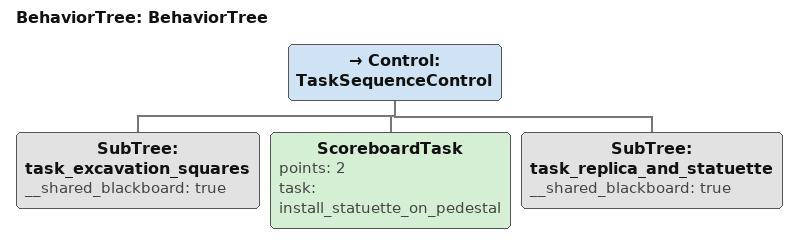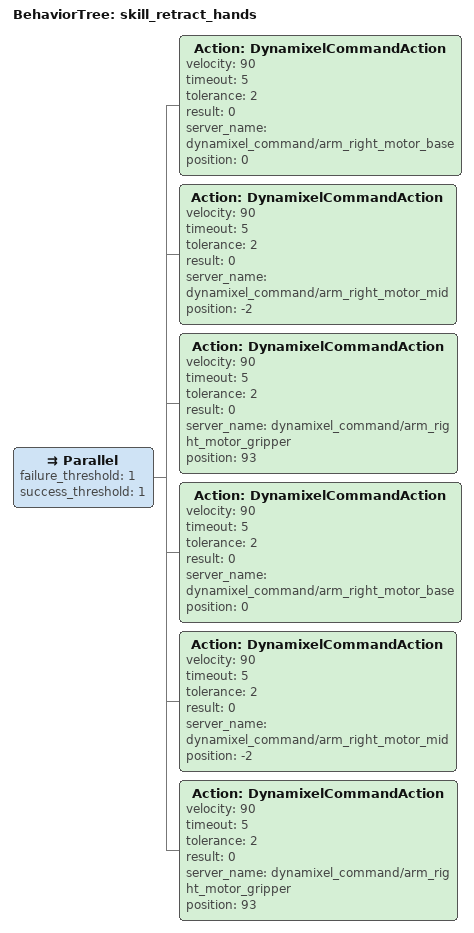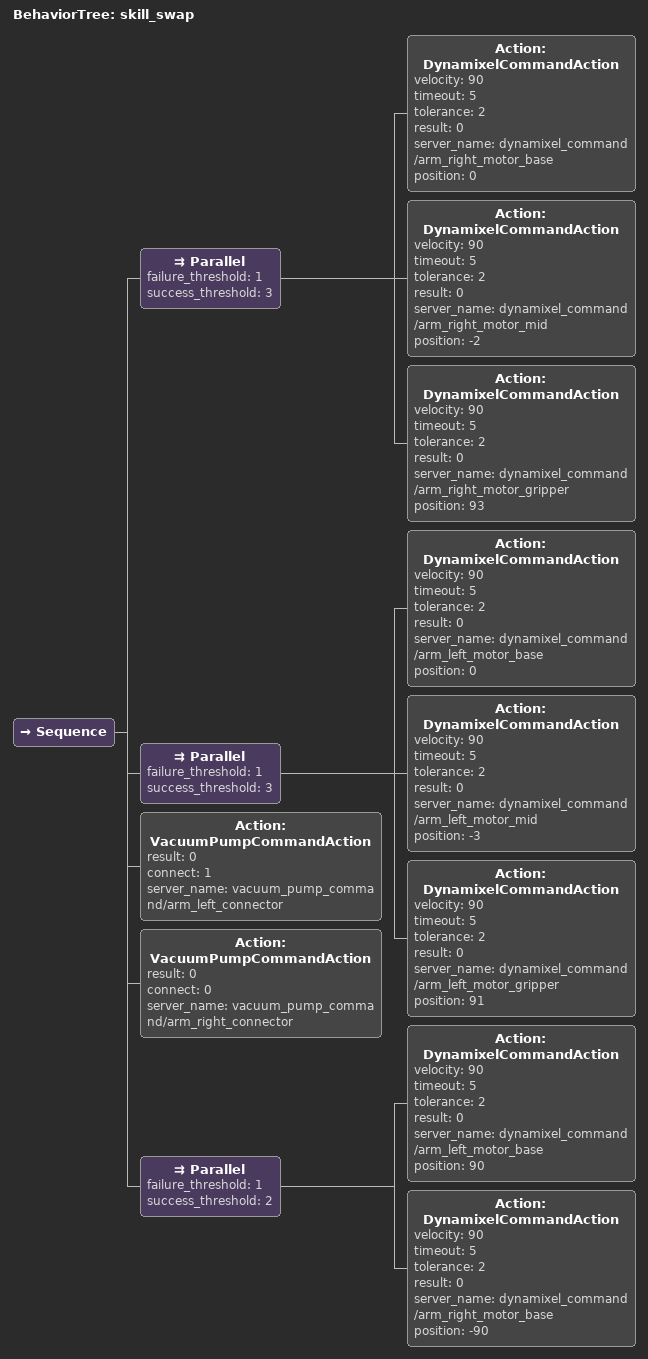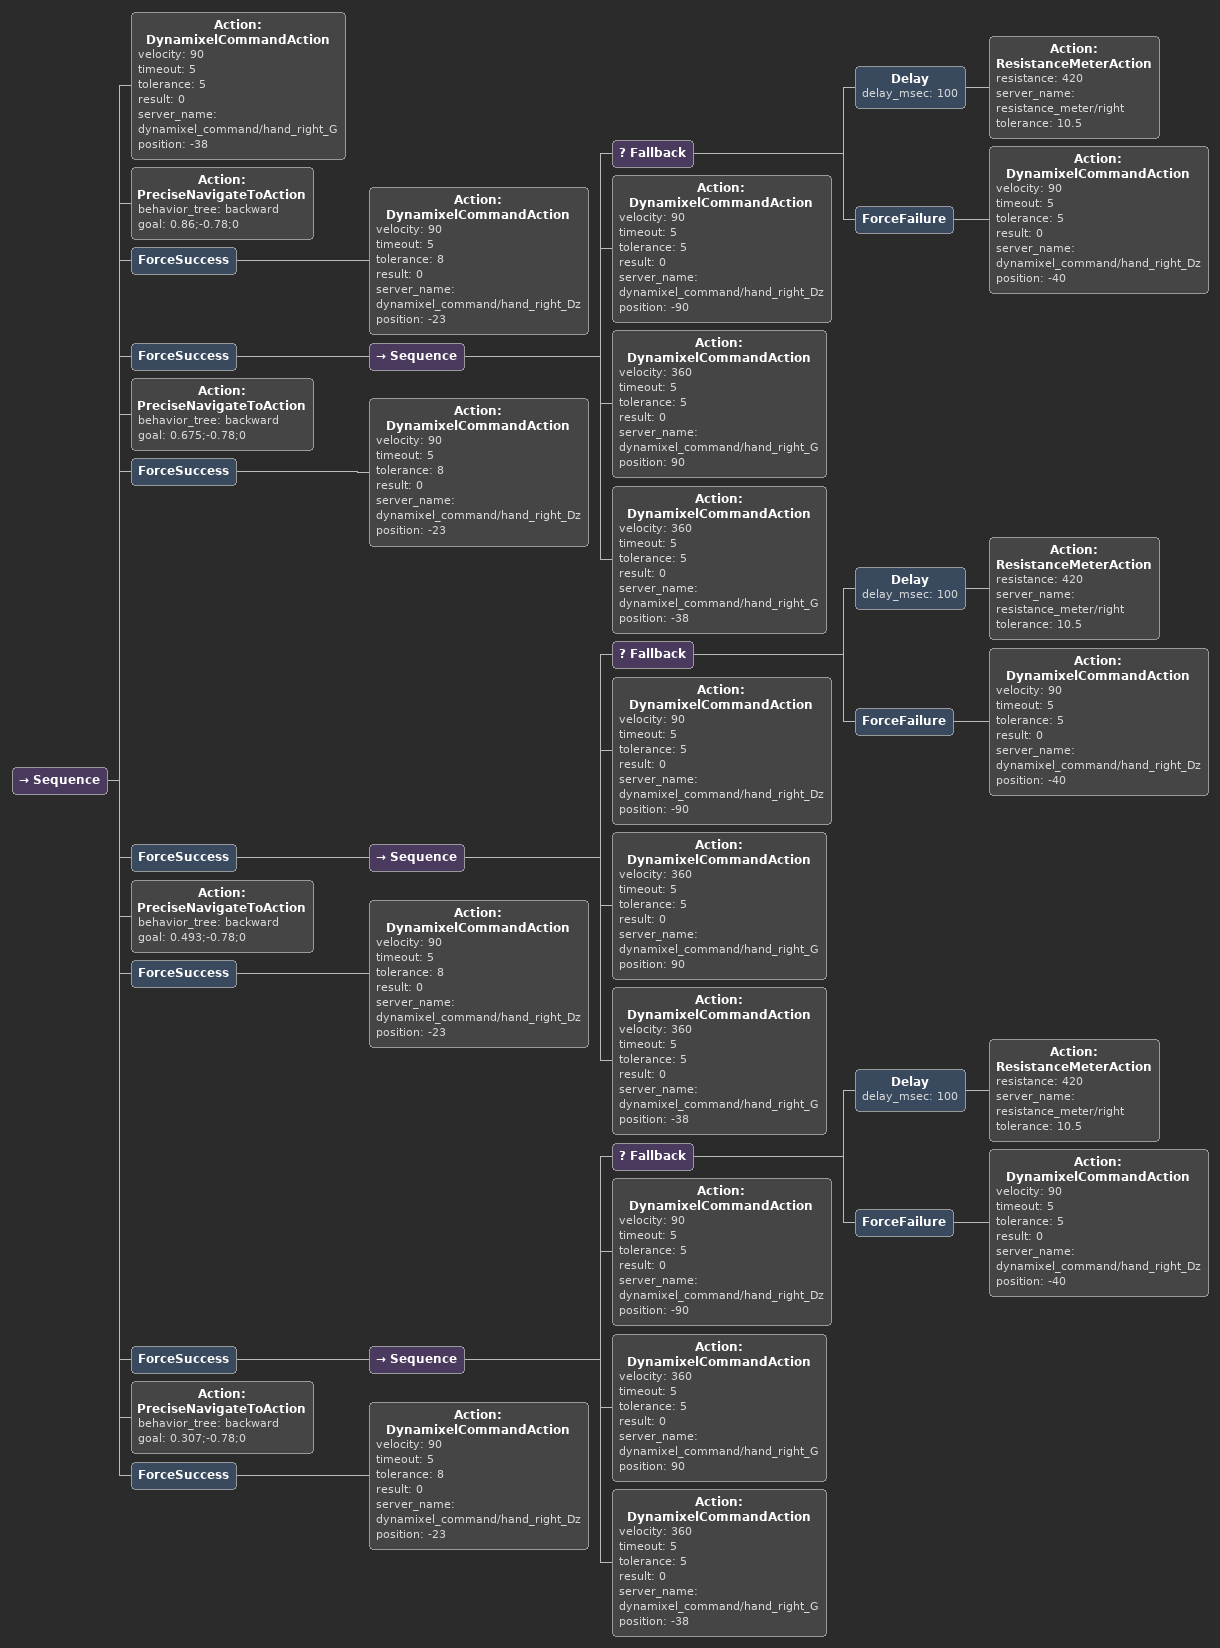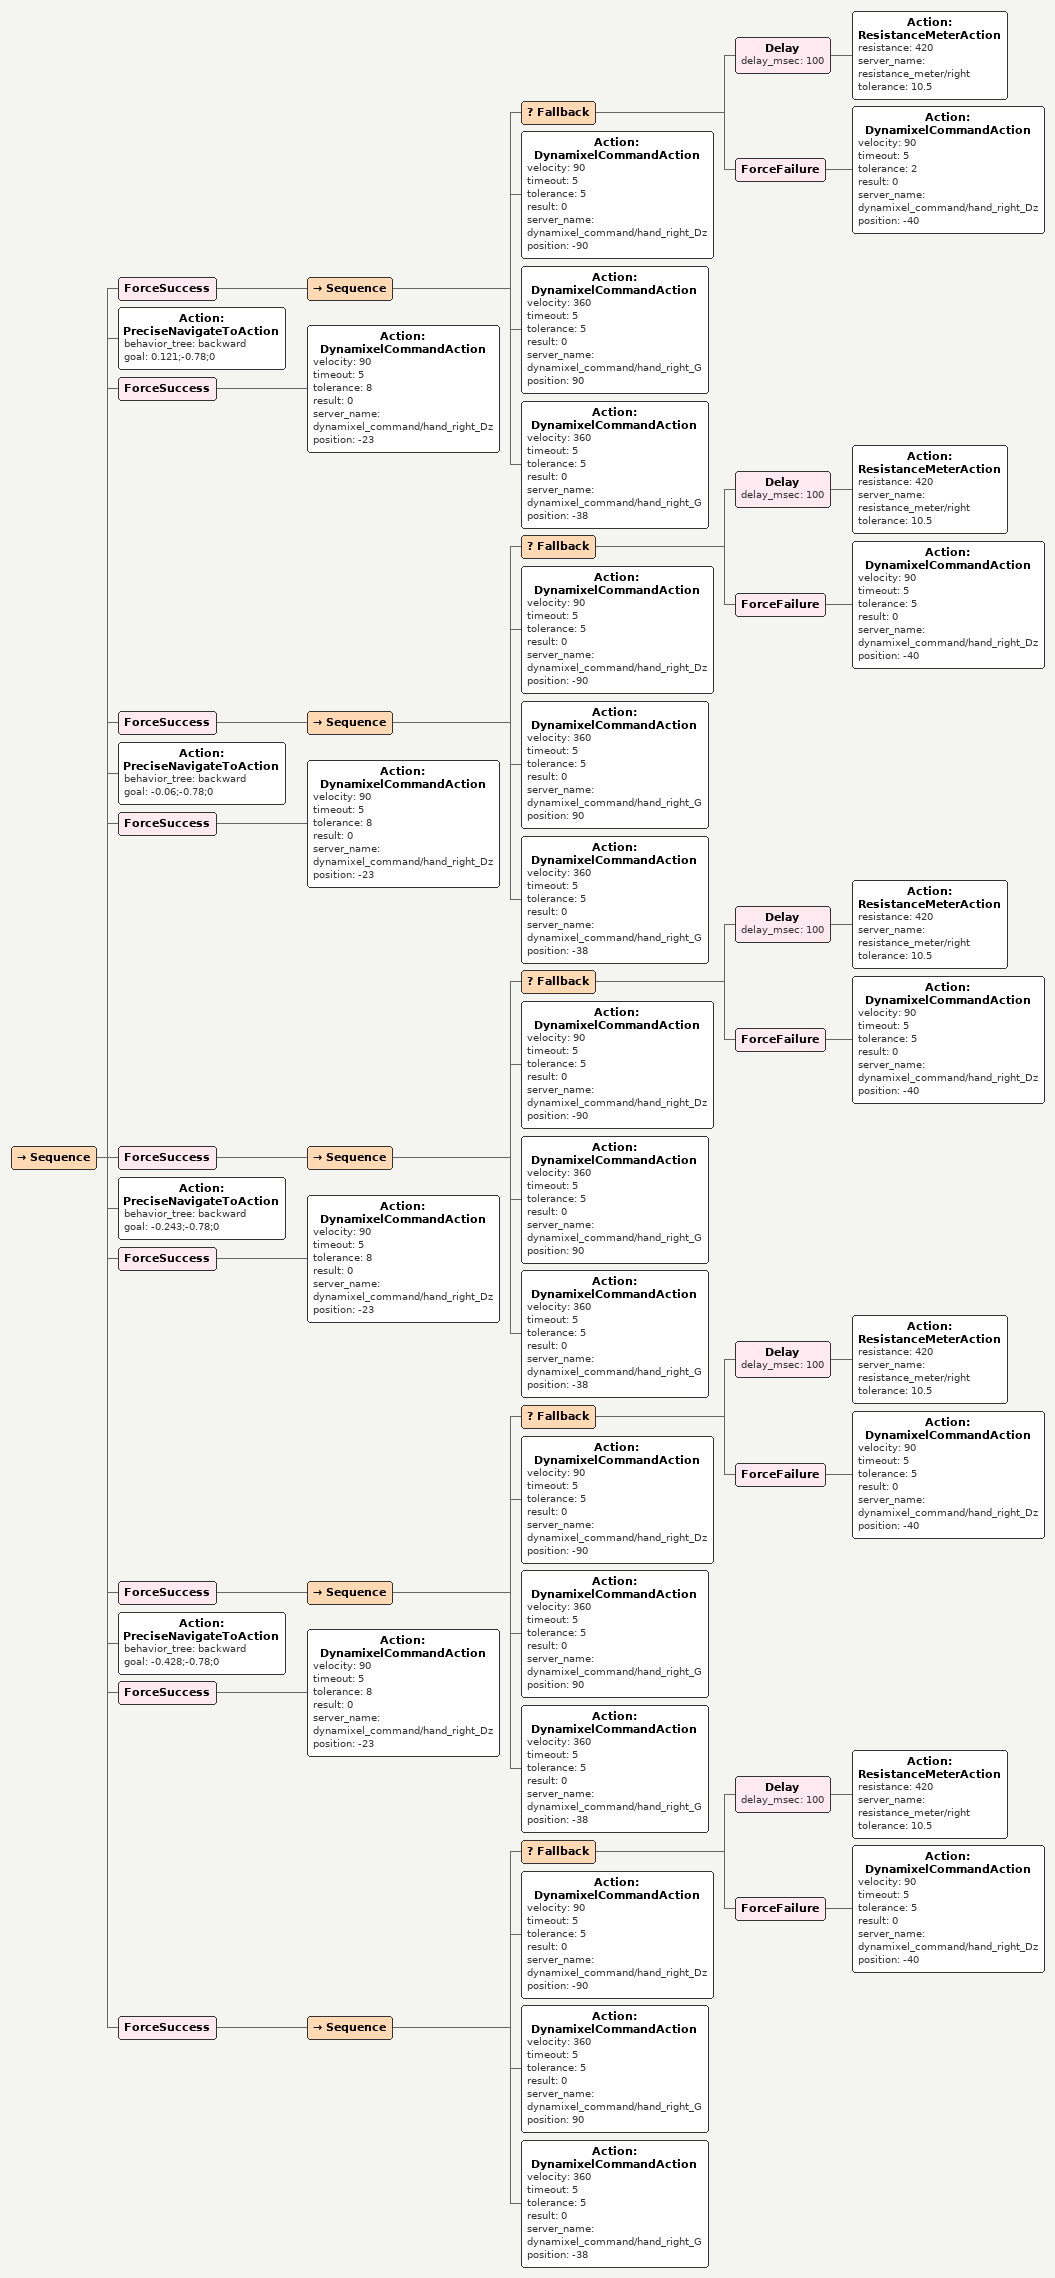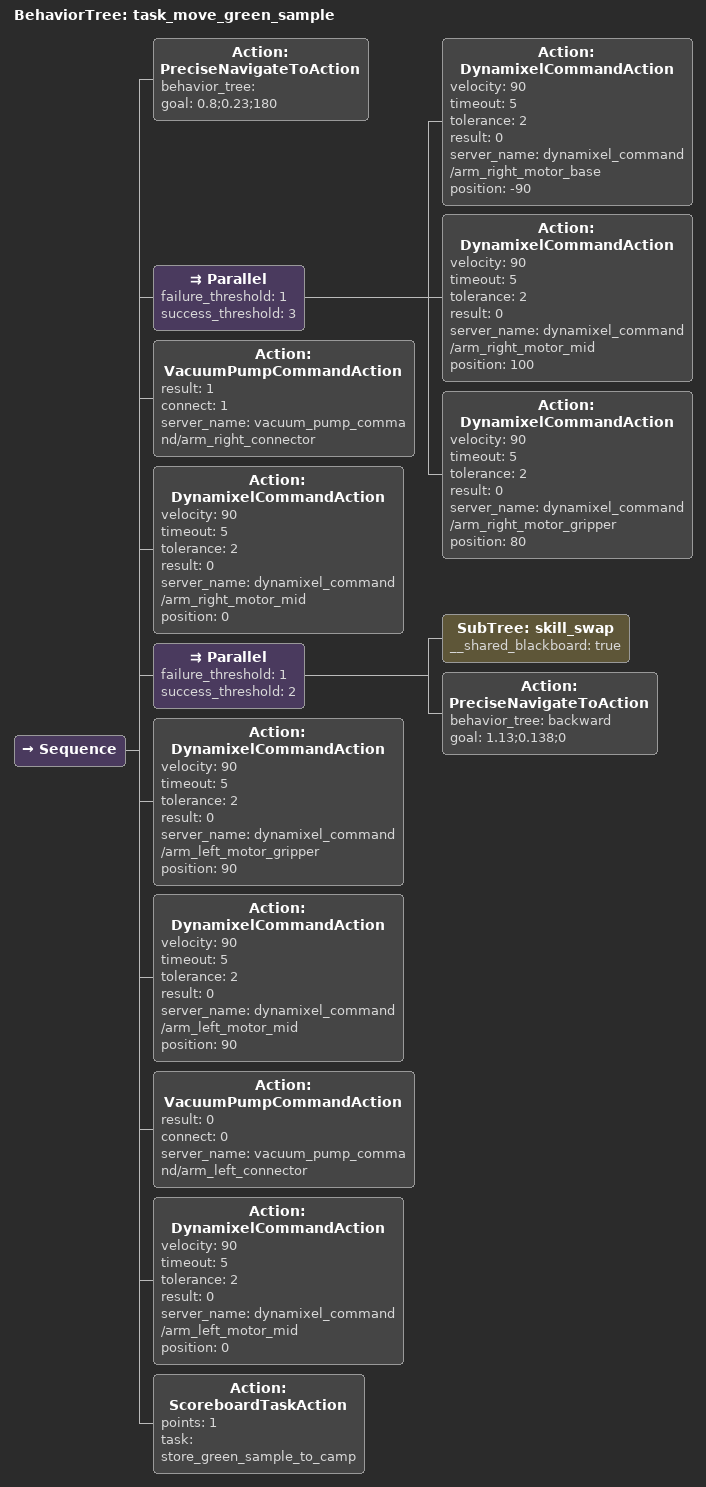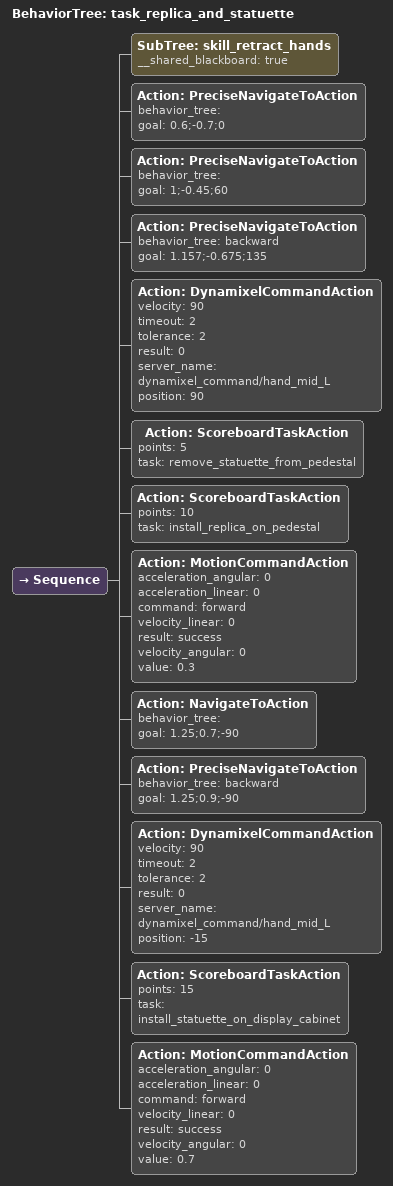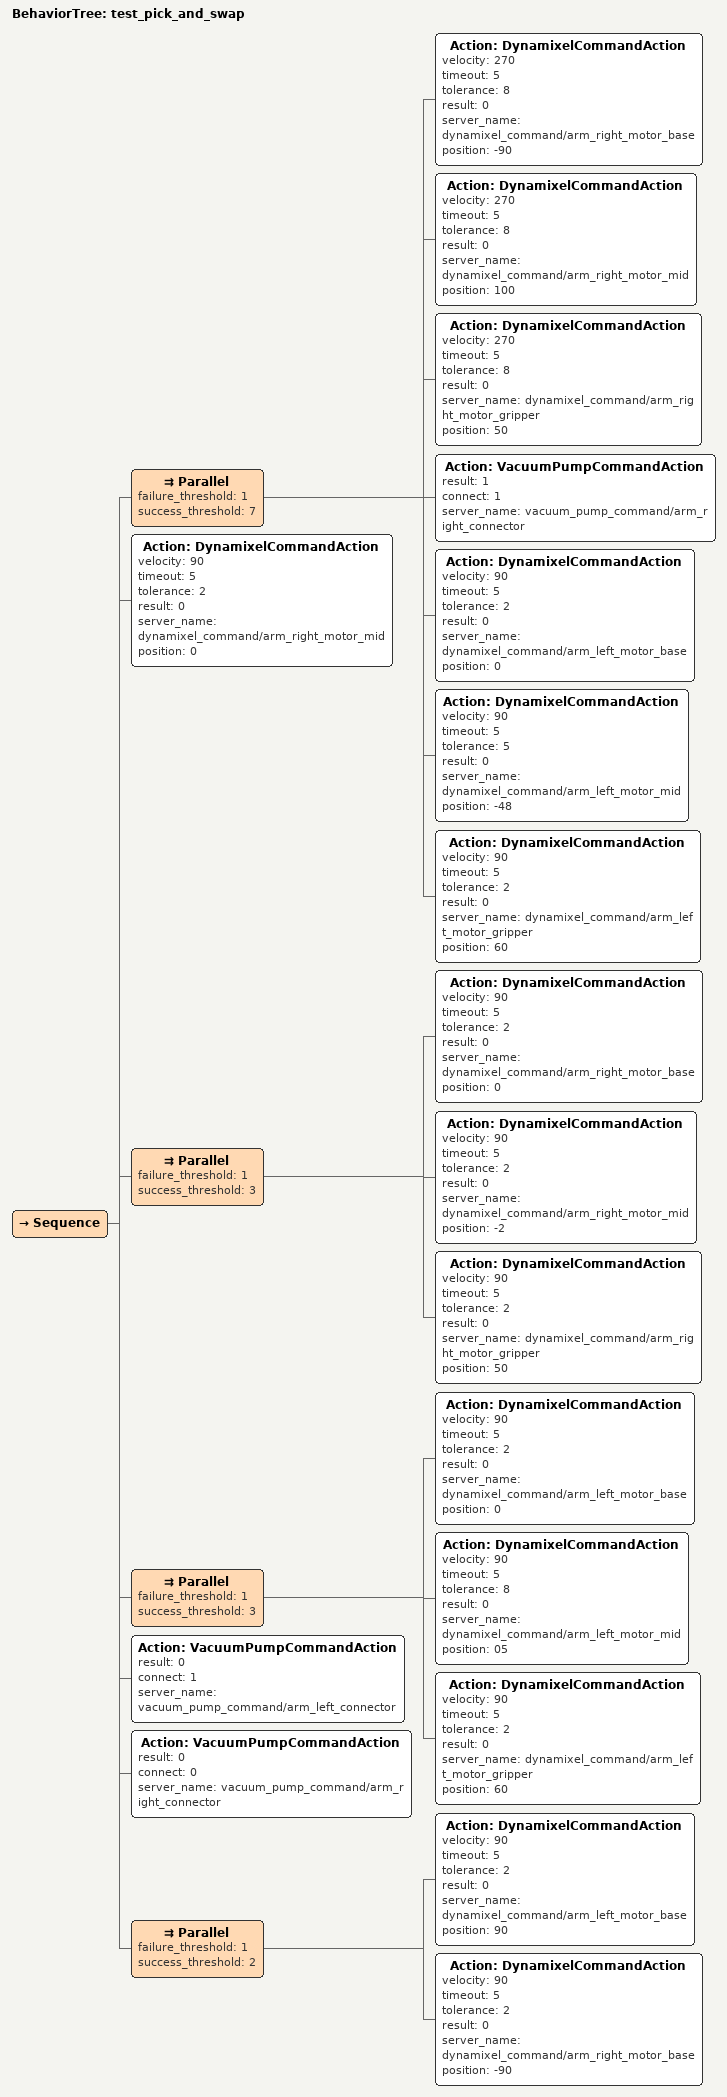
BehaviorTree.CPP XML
<BehaviorTree ID="BehaviorTree">
    <Control ID="TaskSequenceControl">
        <SubTree ID="task_excavation_squares" __shared_blackboard="true"/>
        <ScoreboardTask points="2" task="install_statuette_on_pedestal"/>
        <SubTree ID="task_replica_and_statuette" __shared_blackboard="true"/>
    </Control>
</BehaviorTree>

<BehaviorTree ID="skill_retract_hands">
    <Parallel failure_threshold="1" success_threshold="1">
        <Action velocity="90" ID="DynamixelCommandAction" timeout="5" tolerance="2" result="0" server_name="dynamixel_command/arm_right_motor_base" position="0"/>
        <Action velocity="90" ID="DynamixelCommandAction" timeout="5" tolerance="2" result="0" server_name="dynamixel_command/arm_right_motor_mid" position="-2"/>
        <Action velocity="90" ID="DynamixelCommandAction" timeout="5" tolerance="2" result="0" server_name="dynamixel_command/arm_right_motor_gripper" position="93"/>
        <Action velocity="90" ID="DynamixelCommandAction" timeout="5" tolerance="2" result="0" server_name="dynamixel_command/arm_right_motor_base" position="0"/>
        <Action velocity="90" ID="DynamixelCommandAction" timeout="5" tolerance="2" result="0" server_name="dynamixel_command/arm_right_motor_mid" position="-2"/>
        <Action velocity="90" ID="DynamixelCommandAction" timeout="5" tolerance="2" result="0" server_name="dynamixel_command/arm_right_motor_gripper" position="93"/>
    </Parallel>
</BehaviorTree>

<BehaviorTree ID="skill_swap">
    <Sequence>
        <Parallel failure_threshold="1" success_threshold="3">
            <Action velocity="90" ID="DynamixelCommandAction" timeout="5" tolerance="2" result="0" server_name="dynamixel_command/arm_right_motor_base" position="0"/>
            <Action velocity="90" ID="DynamixelCommandAction" timeout="5" tolerance="2" result="0" server_name="dynamixel_command/arm_right_motor_mid" position="-2"/>
            <Action velocity="90" ID="DynamixelCommandAction" timeout="5" tolerance="2" result="0" server_name="dynamixel_command/arm_right_motor_gripper" position="93"/>
        </Parallel>
       <Parallel failure_threshold="1" success_threshold="3">
            <Action velocity="90" ID="DynamixelCommandAction" timeout="5" tolerance="2" result="0" server_name="dynamixel_command/arm_left_motor_base" position="0"/>
            <Action velocity="90" ID="DynamixelCommandAction" timeout="5" tolerance="2" result="0" server_name="dynamixel_command/arm_left_motor_mid" position="-3"/>
            <Action velocity="90" ID="DynamixelCommandAction" timeout="5" tolerance="2" result="0" server_name="dynamixel_command/arm_left_motor_gripper" position="91"/>
        </Parallel>
        <Action ID="VacuumPumpCommandAction" result="0" connect="1" server_name="vacuum_pump_command/arm_left_connector"/>
        <Action ID="VacuumPumpCommandAction" result="0" connect="0" server_name="vacuum_pump_command/arm_right_connector"/>
       <Parallel failure_threshold="1" success_threshold="2">
            <Action velocity="90" ID="DynamixelCommandAction" timeout="5" tolerance="2" result="0" server_name="dynamixel_command/arm_left_motor_base" position="90"/>
            <Action velocity="90" ID="DynamixelCommandAction" timeout="5" tolerance="2" result="0" server_name="dynamixel_command/arm_right_motor_base" position="-90"/>
        </Parallel>
    </Sequence>
</BehaviorTree>

<Sequence>

    <Action velocity="90" ID="DynamixelCommandAction" timeout="5" tolerance="5" result="0" server_name="dynamixel_command/hand_right_G" position="-38"/>
    <Action behavior_tree="backward" ID="PreciseNavigateToAction" goal="0.86;-0.78;0"/>
    <ForceSuccess>
    <Action velocity="90" ID="DynamixelCommandAction" timeout="5" tolerance="8" result="0" server_name="dynamixel_command/hand_right_Dz" position="-23"/>
    </ForceSuccess>
    <ForceSuccess>
        <Sequence>
            <Fallback>
                <Delay delay_msec="100">
                    <Action resistance="420" server_name="resistance_meter/right" tolerance="10.5" ID="ResistanceMeterAction"/>
                </Delay>
                <ForceFailure>
                    <Action velocity="90" ID="DynamixelCommandAction" timeout="5" tolerance="5" result="0" server_name="dynamixel_command/hand_right_Dz" position="-40"/>
                </ForceFailure>
            </Fallback>
            <Action velocity="90" ID="DynamixelCommandAction" timeout="5" tolerance="5" result="0" server_name="dynamixel_command/hand_right_Dz" position="-90"/>
            <Action velocity="360" ID="DynamixelCommandAction" timeout="5" tolerance="5" result="0" server_name="dynamixel_command/hand_right_G" position="90"/>
            <Action velocity="360" ID="DynamixelCommandAction" timeout="5" tolerance="5" result="0" server_name="dynamixel_command/hand_right_G" position="-38"/>
        </Sequence>
    </ForceSuccess>
    <Action behavior_tree="backward" ID="PreciseNavigateToAction" goal="0.675;-0.78;0"/>
    <ForceSuccess>
    <Action velocity="90" ID="DynamixelCommandAction" timeout="5" tolerance="8" result="0" server_name="dynamixel_command/hand_right_Dz" position="-23"/>
    </ForceSuccess>
    <ForceSuccess>
        <Sequence>
            <Fallback>
               <Delay delay_msec="100">
                    <Action resistance="420" server_name="resistance_meter/right" tolerance="10.5" ID="ResistanceMeterAction"/>
                </Delay>
                <ForceFailure>
                    <Action velocity="90" ID="DynamixelCommandAction" timeout="5" tolerance="5" result="0" server_name="dynamixel_command/hand_right_Dz" position="-40"/>
                </ForceFailure>
            </Fallback>
            <Action velocity="90" ID="DynamixelCommandAction" timeout="5" tolerance="5" result="0" server_name="dynamixel_command/hand_right_Dz" position="-90"/>
            <Action velocity="360" ID="DynamixelCommandAction" timeout="5" tolerance="5" result="0" server_name="dynamixel_command/hand_right_G" position="90"/>
            <Action velocity="360" ID="DynamixelCommandAction" timeout="5" tolerance="5" result="0" server_name="dynamixel_command/hand_right_G" position="-38"/>
        </Sequence>
    </ForceSuccess>
    <Action behavior_tree="backward" ID="PreciseNavigateToAction" goal="0.493;-0.78;0"/>
    <ForceSuccess>
    <Action velocity="90" ID="DynamixelCommandAction" timeout="5" tolerance="8" result="0" server_name="dynamixel_command/hand_right_Dz" position="-23"/>
    </ForceSuccess>
    <ForceSuccess>
        <Sequence>
            <Fallback>
                <Delay delay_msec="100">
                    <Action resistance="420" server_name="resistance_meter/right" tolerance="10.5" ID="ResistanceMeterAction"/>
                </Delay>
                <ForceFailure>
                    <Action velocity="90" ID="DynamixelCommandAction" timeout="5" tolerance="5" result="0" server_name="dynamixel_command/hand_right_Dz" position="-40"/>
                </ForceFailure>
            </Fallback>
            <Action velocity="90" ID="DynamixelCommandAction" timeout="5" tolerance="5" result="0" server_name="dynamixel_command/hand_right_Dz" position="-90"/>
            <Action velocity="360" ID="DynamixelCommandAction" timeout="5" tolerance="5" result="0" server_name="dynamixel_command/hand_right_G" position="90"/>
            <Action velocity="360" ID="DynamixelCommandAction" timeout="5" tolerance="5" result="0" server_name="dynamixel_command/hand_right_G" position="-38"/>
        </Sequence>
    </ForceSuccess>
    <Action behavior_tree="backward" ID="PreciseNavigateToAction" goal="0.307;-0.78;0"/>
    <ForceSuccess>
    <Action velocity="90" ID="DynamixelCommandAction" timeout="5" tolerance="8" result="0" server_name="dynamixel_command/hand_right_Dz" position="-23"/>
    </ForceSuccess>
</Sequence>

<Sequence>

    <ForceSuccess>
        <Sequence>
            <Fallback>
                 <Delay delay_msec="100">
                    <Action resistance="420" server_name="resistance_meter/right" tolerance="10.5" ID="ResistanceMeterAction"/>
                </Delay>
                <ForceFailure>
                    <Action velocity="90" ID="DynamixelCommandAction" timeout="5" tolerance="2" result="0" server_name="dynamixel_command/hand_right_Dz" position="-40"/>
                </ForceFailure>
            </Fallback>
            <Action velocity="90" ID="DynamixelCommandAction" timeout="5" tolerance="5" result="0" server_name="dynamixel_command/hand_right_Dz" position="-90"/>
            <Action velocity="360" ID="DynamixelCommandAction" timeout="5" tolerance="5" result="0" server_name="dynamixel_command/hand_right_G" position="90"/>
            <Action velocity="360" ID="DynamixelCommandAction" timeout="5" tolerance="5" result="0" server_name="dynamixel_command/hand_right_G" position="-38"/>
        </Sequence>
    </ForceSuccess>
    <Action behavior_tree="backward" ID="PreciseNavigateToAction" goal="0.121;-0.78;0"/>
    <ForceSuccess>
    <Action velocity="90" ID="DynamixelCommandAction" timeout="5" tolerance="8" result="0" server_name="dynamixel_command/hand_right_Dz" position="-23"/>
    </ForceSuccess>
   <ForceSuccess>
        <Sequence>
            <Fallback>
                  <Delay delay_msec="100">
                    <Action resistance="420" server_name="resistance_meter/right" tolerance="10.5" ID="ResistanceMeterAction"/>
                </Delay>
                <ForceFailure>
                    <Action velocity="90" ID="DynamixelCommandAction" timeout="5" tolerance="5" result="0" server_name="dynamixel_command/hand_right_Dz" position="-40"/>
                </ForceFailure>
            </Fallback>
            <Action velocity="90" ID="DynamixelCommandAction" timeout="5" tolerance="5" result="0" server_name="dynamixel_command/hand_right_Dz" position="-90"/>
            <Action velocity="360" ID="DynamixelCommandAction" timeout="5" tolerance="5" result="0" server_name="dynamixel_command/hand_right_G" position="90"/>
            <Action velocity="360" ID="DynamixelCommandAction" timeout="5" tolerance="5" result="0" server_name="dynamixel_command/hand_right_G" position="-38"/>
        </Sequence>
    </ForceSuccess>
    <Action behavior_tree="backward" ID="PreciseNavigateToAction" goal="-0.06;-0.78;0"/>
    <ForceSuccess>
    <Action velocity="90" ID="DynamixelCommandAction" timeout="5" tolerance="8" result="0" server_name="dynamixel_command/hand_right_Dz" position="-23"/>
    </ForceSuccess>
    <ForceSuccess>
        <Sequence>
            <Fallback>
                  <Delay delay_msec="100">
                    <Action resistance="420" server_name="resistance_meter/right" tolerance="10.5" ID="ResistanceMeterAction"/>
                </Delay>
                <ForceFailure>
                    <Action velocity="90" ID="DynamixelCommandAction" timeout="5" tolerance="5" result="0" server_name="dynamixel_command/hand_right_Dz" position="-40"/>
                </ForceFailure>
            </Fallback>
            <Action velocity="90" ID="DynamixelCommandAction" timeout="5" tolerance="5" result="0" server_name="dynamixel_command/hand_right_Dz" position="-90"/>
            <Action velocity="360" ID="DynamixelCommandAction" timeout="5" tolerance="5" result="0" server_name="dynamixel_command/hand_right_G" position="90"/>
            <Action velocity="360" ID="DynamixelCommandAction" timeout="5" tolerance="5" result="0" server_name="dynamixel_command/hand_right_G" position="-38"/>
        </Sequence>
    </ForceSuccess>
    <Action behavior_tree="backward" ID="PreciseNavigateToAction" goal="-0.243;-0.78;0"/>
    <ForceSuccess>
    <Action velocity="90" ID="DynamixelCommandAction" timeout="5" tolerance="8" result="0" server_name="dynamixel_command/hand_right_Dz" position="-23"/>
    </ForceSuccess>
   <ForceSuccess>
        <Sequence>
            <Fallback>
                 <Delay delay_msec="100">
                    <Action resistance="420" server_name="resistance_meter/right" tolerance="10.5" ID="ResistanceMeterAction"/>
                </Delay>
                <ForceFailure>
                    <Action velocity="90" ID="DynamixelCommandAction" timeout="5" tolerance="5" result="0" server_name="dynamixel_command/hand_right_Dz" position="-40"/>
                </ForceFailure>
            </Fallback>
            <Action velocity="90" ID="DynamixelCommandAction" timeout="5" tolerance="5" result="0" server_name="dynamixel_command/hand_right_Dz" position="-90"/>
            <Action velocity="360" ID="DynamixelCommandAction" timeout="5" tolerance="5" result="0" server_name="dynamixel_command/hand_right_G" position="90"/>
            <Action velocity="360" ID="DynamixelCommandAction" timeout="5" tolerance="5" result="0" server_name="dynamixel_command/hand_right_G" position="-38"/>
        </Sequence>
    </ForceSuccess>
    <Action behavior_tree="backward" ID="PreciseNavigateToAction" goal="-0.428;-0.78;0"/>
    <ForceSuccess>
    <Action velocity="90" ID="DynamixelCommandAction" timeout="5" tolerance="8" result="0" server_name="dynamixel_command/hand_right_Dz" position="-23"/>
    </ForceSuccess>
    <ForceSuccess>
        <Sequence>
            <Fallback>
                 <Delay delay_msec="100">
                    <Action resistance="420" server_name="resistance_meter/right" tolerance="10.5" ID="ResistanceMeterAction"/>
                </Delay>
                <ForceFailure>
                    <Action velocity="90" ID="DynamixelCommandAction" timeout="5" tolerance="5" result="0" server_name="dynamixel_command/hand_right_Dz" position="-40"/>
                </ForceFailure>
            </Fallback>
            <Action velocity="90" ID="DynamixelCommandAction" timeout="5" tolerance="5" result="0" server_name="dynamixel_command/hand_right_Dz" position="-90"/>
            <Action velocity="360" ID="DynamixelCommandAction" timeout="5" tolerance="5" result="0" server_name="dynamixel_command/hand_right_G" position="90"/>
            <Action velocity="360" ID="DynamixelCommandAction" timeout="5" tolerance="5" result="0" server_name="dynamixel_command/hand_right_G" position="-38"/>
        </Sequence>
    </ForceSuccess>
</Sequence>

<BehaviorTree ID="task_move_green_sample">
    <Sequence>
        <Action behavior_tree="" ID="PreciseNavigateToAction" goal="0.8;0.23;180"/>
       <Parallel failure_threshold="1" success_threshold="3">
            <Action velocity="90" ID="DynamixelCommandAction" timeout="5" tolerance="2" result="0" server_name="dynamixel_command/arm_right_motor_base" position="-90"/>
            <Action velocity="90" ID="DynamixelCommandAction" timeout="5" tolerance="2" result="0" server_name="dynamixel_command/arm_right_motor_mid" position="100"/>
            <Action velocity="90" ID="DynamixelCommandAction" timeout="5" tolerance="2" result="0" server_name="dynamixel_command/arm_right_motor_gripper" position="80"/>
        </Parallel>
        <Action ID="VacuumPumpCommandAction" result="1" connect="1" server_name="vacuum_pump_command/arm_right_connector"/>
        <Action velocity="90" ID="DynamixelCommandAction" timeout="5" tolerance="2" result="0" server_name="dynamixel_command/arm_right_motor_mid" position="0"/>
       <Parallel failure_threshold="1" success_threshold="2">
            <SubTree ID="skill_swap" __shared_blackboard="true"/>
            <Action behavior_tree="backward" ID="PreciseNavigateToAction" goal="1.13;0.138;0"/>
        </Parallel>
        <Action velocity="90" ID="DynamixelCommandAction" timeout="5" tolerance="2" result="0" server_name="dynamixel_command/arm_left_motor_gripper" position="90"/>
        <Action velocity="90" ID="DynamixelCommandAction" timeout="5" tolerance="2" result="0" server_name="dynamixel_command/arm_left_motor_mid" position="90"/>
        <Action ID="VacuumPumpCommandAction" result="0" connect="0" server_name="vacuum_pump_command/arm_left_connector"/>
        <Action velocity="90" ID="DynamixelCommandAction" timeout="5" tolerance="2" result="0" server_name="dynamixel_command/arm_left_motor_mid" position="0"/>
        <Action ID="ScoreboardTaskAction" points="1" task="store_green_sample_to_camp"/>
    </Sequence>
</BehaviorTree>

<BehaviorTree ID="task_replica_and_statuette">
    <Sequence>
        <SubTree ID="skill_retract_hands" __shared_blackboard="true"/>
        <Action behavior_tree="" ID="PreciseNavigateToAction" goal="0.6;-0.7;0"/>
        <Action behavior_tree="" ID="PreciseNavigateToAction" goal="1;-0.45;60"/>
        <Action behavior_tree="backward" ID="PreciseNavigateToAction" goal="1.157;-0.675;135"/>
        <Action velocity="90" ID="DynamixelCommandAction" timeout="2" tolerance="2" result="0" server_name="dynamixel_command/hand_mid_L" position="90"/>
        <Action ID="ScoreboardTaskAction" points="5" task="remove_statuette_from_pedestal"/>
        <Action ID="ScoreboardTaskAction" points="10" task="install_replica_on_pedestal"/>
        <Action acceleration_angular="0" ID="MotionCommandAction" acceleration_linear="0" command="forward" velocity_linear="0" result="success" velocity_angular="0" value="0.3"/>
        <Action behavior_tree="" ID="NavigateToAction" goal="1.25;0.7;-90"/>
        <Action behavior_tree="backward" ID="PreciseNavigateToAction" goal="1.25;0.9;-90"/>
        <Action velocity="90" ID="DynamixelCommandAction" timeout="2" tolerance="2" result="0" server_name="dynamixel_command/hand_mid_L" position="-15"/>
        <Action ID="ScoreboardTaskAction" points="15" task="install_statuette_on_display_cabinet"/>
        <Action acceleration_angular="0" ID="MotionCommandAction" acceleration_linear="0" command="forward" velocity_linear="0" result="success" velocity_angular="0" value="0.7"/>
    </Sequence>
</BehaviorTree>

<BehaviorTree ID="test_pick_and_swap">
    <Sequence>
         <Parallel failure_threshold="1" success_threshold="7">
            <Action velocity="270" ID="DynamixelCommandAction" timeout="5" tolerance="8" result="0" server_name="dynamixel_command/arm_right_motor_base" position="-90"/>
            <Action velocity="270" ID="DynamixelCommandAction" timeout="5" tolerance="8" result="0" server_name="dynamixel_command/arm_right_motor_mid" position="100"/>
            <Action velocity="270" ID="DynamixelCommandAction" timeout="5" tolerance="8" result="0" server_name="dynamixel_command/arm_right_motor_gripper" position="50"/>
            <Action ID="VacuumPumpCommandAction" result="1" connect="1" server_name="vacuum_pump_command/arm_right_connector"/>
            <Action velocity="90" ID="DynamixelCommandAction" timeout="5" tolerance="2" result="0" server_name="dynamixel_command/arm_left_motor_base" position="0"/>
            <Action velocity="90" ID="DynamixelCommandAction" timeout="5" tolerance="5" result="0" server_name="dynamixel_command/arm_left_motor_mid" position="-48"/>
            <Action velocity="90" ID="DynamixelCommandAction" timeout="5" tolerance="2" result="0" server_name="dynamixel_command/arm_left_motor_gripper" position="60"/>
        </Parallel>
        <Action velocity="90" ID="DynamixelCommandAction" timeout="5" tolerance="2" result="0" server_name="dynamixel_command/arm_right_motor_mid" position="0"/>
       <Parallel failure_threshold="1" success_threshold="3">
            <Action velocity="90" ID="DynamixelCommandAction" timeout="5" tolerance="2" result="0" server_name="dynamixel_command/arm_right_motor_base" position="0"/>
            <Action velocity="90" ID="DynamixelCommandAction" timeout="5" tolerance="2" result="0" server_name="dynamixel_command/arm_right_motor_mid" position="-2"/>
            <Action velocity="90" ID="DynamixelCommandAction" timeout="5" tolerance="2" result="0" server_name="dynamixel_command/arm_right_motor_gripper" position="50"/>
        </Parallel>
         <Parallel failure_threshold="1" success_threshold="3">
            <Action velocity="90" ID="DynamixelCommandAction" timeout="5" tolerance="2" result="0" server_name="dynamixel_command/arm_left_motor_base" position="0"/>
            <Action velocity="90" ID="DynamixelCommandAction" timeout="5" tolerance="8" result="0" server_name="dynamixel_command/arm_left_motor_mid" position="05"/>
            <Action velocity="90" ID="DynamixelCommandAction" timeout="5" tolerance="2" result="0" server_name="dynamixel_command/arm_left_motor_gripper" position="60"/>
        </Parallel>
        <Action ID="VacuumPumpCommandAction" result="0" connect="1" server_name="vacuum_pump_command/arm_left_connector"/>
        <Action ID="VacuumPumpCommandAction" result="0" connect="0" server_name="vacuum_pump_command/arm_right_connector"/>
        <Parallel failure_threshold="1" success_threshold="2">
            <Action velocity="90" ID="DynamixelCommandAction" timeout="5" tolerance="2" result="0" server_name="dynamixel_command/arm_left_motor_base" position="90"/>
            <Action velocity="90" ID="DynamixelCommandAction" timeout="5" tolerance="2" result="0" server_name="dynamixel_command/arm_right_motor_base" position="-90"/>
        </Parallel>
    </Sequence>
</BehaviorTree>
